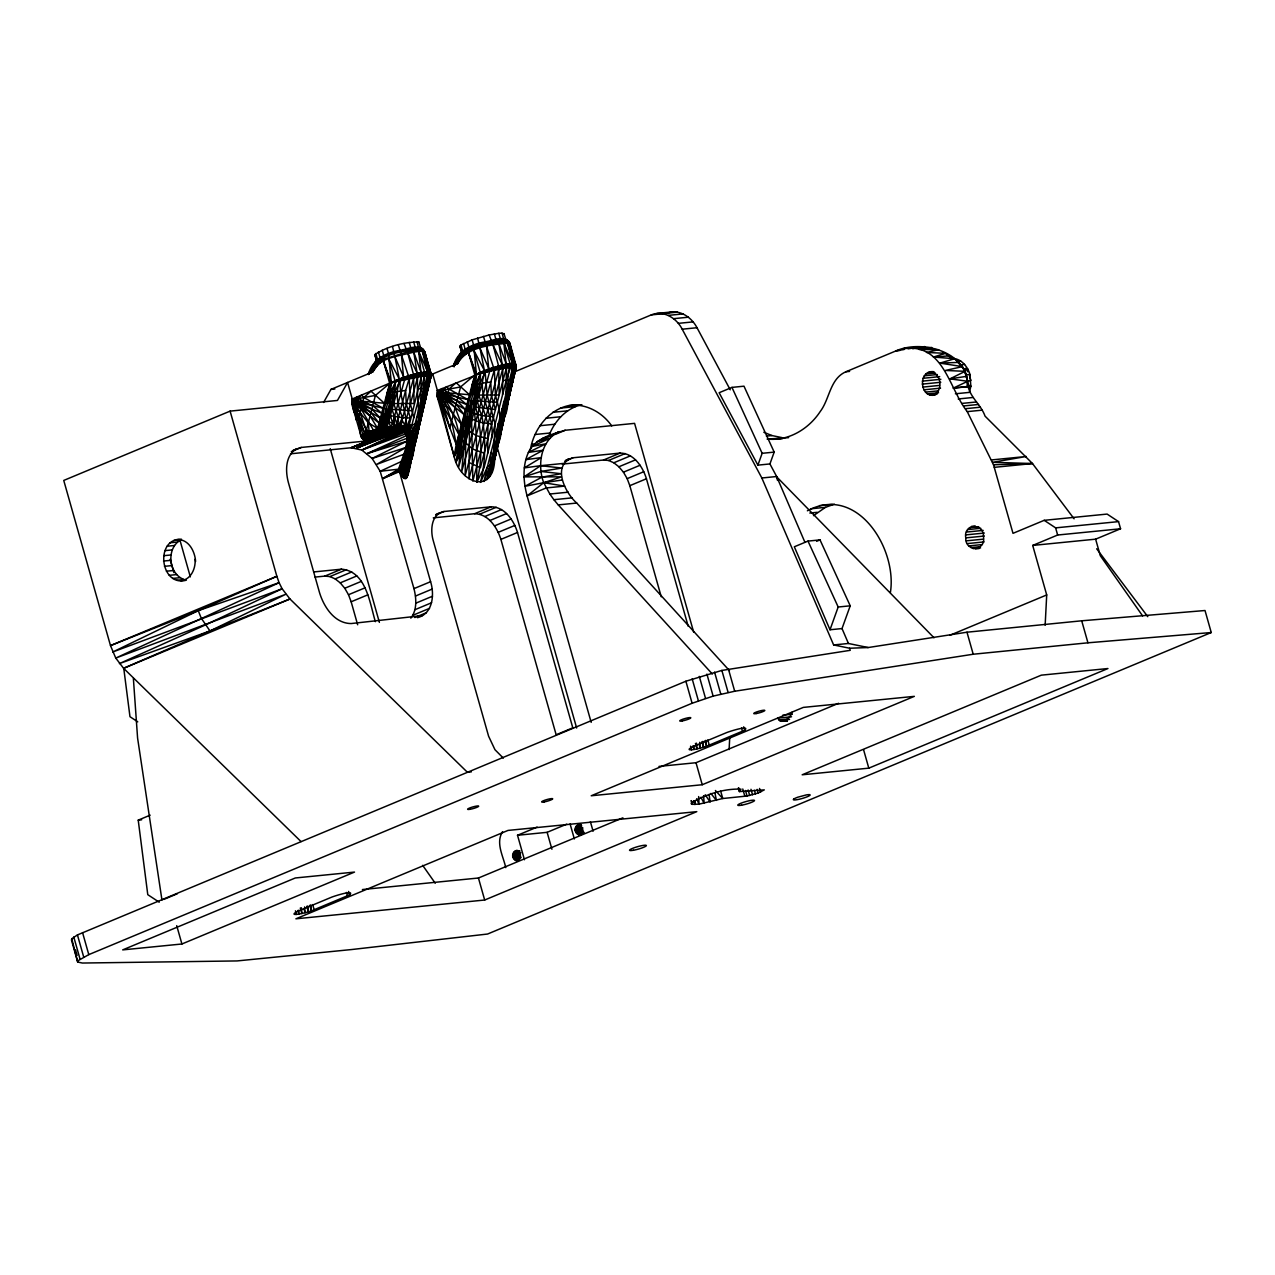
<?xml version="1.0" encoding="UTF-8"?>
<svg xmlns="http://www.w3.org/2000/svg" width="1275" height="1275" viewBox="0 0 1275 1275"><rect width="100%" height="100%" fill="white"/><g stroke="black" fill="none" stroke-linecap="round" stroke-linejoin="round"><path stroke-width="1.5" d="M293.25 450.155L301.282 447.445L365.861 441.023L395.489 430.376L402.438 430.615L406.327 433.675C408.861 445.995 401.96 457.645 398.692 469.152C410.391 499.386 410.932 445.198 415.777 441.134L430.711 376.97L430.982 373.416L424.989 352.553C421.037 342.274 407.394 349.414 399.856 350.354C385.544 352.84 372.38 359.486 368.268 374.468L376.747 360.952L374.77 354.641C387.393 346.354 403.713 342.082 418.806 341.971L419.236 342.768M515.196 364.252L509.06 341.827C490.875 342.911 467.017 345.222 457.821 363.534L432.719 373.989L437.389 390.501L437.086 396.19L454.219 456.721C459.637 483.145 493.839 495.353 494.684 459.112L516.311 366.371L510.127 344.091C506.159 333.811 492.517 340.951 484.978 341.875C470.682 344.362 457.518 351.023 453.39 366.005L454.139 366.881M427.555 390.198L412.431 455.494C414.327 446.76 417.355 434.329 408.414 428.384L421.387 376.205L431.093 374.165L407.171 476.882M469.758 405.769L468.929 478.778L499.194 368.204L492.995 344.84L489.138 334.974L472.132 339.867L460.992 344.983L459.892 346.178L461.885 352.474L460.163 355.677M375.854 353.446L377.416 358.944L368.363 374.276L375.806 364.634L383.042 359.454L407.394 351.932L421.802 349.908L423.922 350.29L424.511 351.661L430.982 373.416L430.536 375.201L431.093 374.165C420.415 369.925 405.976 377.288 395.489 381.735L383.392 426.041L381.034 427.89L364.905 433.612L358.355 420.256L356.315 420.017L355.183 412.096L358.02 398.629L361.622 395.075L363.821 397.561L383.042 408.191L383.01 427.762L361.51 437.484L351.964 404.669L352.251 398.979L347.581 382.468L337.445 400.446L230.106 411.124L63.75 480.436L110.495 645.612L115.754 658.075L123.595 668.307L301.043 841.58M459.892 346.178L461.885 352.474L453.39 366.005L456.052 364.315C466.793 346.896 491.002 344.537 509.649 343.182L515.658 366.084C508.693 360.458 489.488 369.415 480.611 373.272L475.607 384.221L458.076 448.864L454.219 456.721L440.305 403.633L443.158 390.15L446.744 386.612L448.959 389.082L468.164 399.728L468.307 411.156M505.346 410.534L516.136 367.885L506.51 367.726L480.611 373.272C475.24 387.042 475.83 402.103 481.759 415.538C485.902 437.197 485.839 460.849 480.516 482.396L487.305 467.096L513.347 365.048L503.29 341.604L500.326 338.799L498.764 333.301L489.138 334.974M487.735 453.183L487.927 423.81L478.906 395.282L480.611 373.272L437.389 390.501L437.978 391.983L469.503 394.756L456.099 382.707L448.959 389.082L443.493 411.777L438.504 393.146L466.841 404.685L457.884 397.242L448.035 392.875L442.058 388.556L439.524 390.819L438.329 398.533L438.074 396.429L458.857 434.456L456.992 446.425M491.449 438.568C496.198 415.554 474.858 394.804 485.153 372.188L502.223 367.296L516.024 366.451L516.008 364.921L479.193 372.985L502.318 364.793L512.423 363.391L516.104 364.953M407.474 469.838L407.602 474.651L413.227 449.39L407.442 475.846M509.649 363.534L508.725 364.427L509.713 367.327C504.278 381.687 514.478 415.012 498.19 423.459L495.433 449.804L491.321 473.041C495.991 449.916 504.645 425.723 497.33 402.262L473.105 400.733C476.898 427.667 476.866 454.904 476.754 482.237L484.022 467.797L506.303 380.093L510.877 366.323L503.832 342.975L506.51 367.726L505.633 407.697L504.023 419.427L492.437 468.642L492.66 465.343M409.243 342.385L410.789 347.9L413.753 352.139L417.706 376.81C415.825 398.326 422.28 420.017 415.777 441.134C412.144 455.239 415.905 434.504 410.662 431.221C395.903 421.324 375.822 430.95 361.51 437.484L365.861 441.023C379.456 436.114 409.402 417.053 413.546 442.568C414.455 451.286 413.307 467.335 401.306 461.502L380.189 471.272L413.961 588.62C416.383 598.278 417.276 609.848 410.837 618.168M411.108 460.737L431.014 376.364L425.754 374.786L425.723 372.683L424.511 371.997L403.777 377.225L352.251 398.979L352.856 400.462L384.365 403.235L370.977 391.17L363.821 397.561L358.355 420.256L360.65 435.381C375.201 428.288 392.525 423.571 408.414 428.384L411.889 425.101L424.575 375.806L430.87 373.384L429.34 372.045L424.511 371.997L417.1 375.758L391.282 382.803L379.121 427.986C382.739 440.847 396.732 425.436 405.052 430.886C417.212 443.525 407.618 462.458 406.805 477.695C414.933 448.242 422.455 417.164 379.807 429.755L362.785 439.253L379.536 429.181M502.589 394.708L502.828 368.332L498.876 343.66L495.927 339.421L494.365 333.923M186.373 580.173C160.108 587.584 154.45 538.193 181.464 539.213M176.683 580.268L184.094 579.519C168.204 573.877 165.925 547.517 181.146 539.771L173.735 540.504M195.075 559.263C195.872 568.395 190.979 579.727 180.827 580.731M512.582 855.971C520.471 836.958 523.148 873.917 512.582 855.971L520.487 855.174M574.977 829.977C582.866 810.964 585.544 847.923 574.977 829.977L582.866 829.18M935.675 394.788C919.642 399.633 917.267 369.399 933.969 371.726M1074.092 518.798L1032.479 463.542L985.065 416.16C981.208 405.195 970.897 398.055 968.108 386.628L967.151 386.787C969.653 352.235 922.654 339.102 896.245 350.784L845.867 371.774C829.834 378.834 829.802 398.963 820.239 411.506C808.796 428.99 788.444 441.357 767.12 439.062L788.619 437.644M965.781 537.875C963.055 523.515 984.22 522.511 983.471 536.887C986.197 551.246 965.032 552.25 965.781 537.875L984.284 536.042M591.186 722.383L527.101 495.911C523.308 481.743 522.288 466.108 528.392 452.434C535.006 438.425 551.581 434.265 565.176 430.265L634.583 423.364L693.648 632.081M401.306 461.502L401.099 465.295L406.518 466.443L409.881 465.248L413.323 447.19L412.303 438.807L409.036 432.592L405.88 430.297L401.195 429.436L384.524 432.719L381.034 427.89L380.38 418.12L371.854 409.132L357.542 400.86L356.57 398.884L375.424 395.425L389.688 383.377L383.329 360.889L383.759 355.677L382.197 350.179M467.319 341.7L468.881 347.214L468.451 352.426L474.81 374.914L460.562 386.963L441.708 390.421L442.68 392.397L456.976 400.669L465.502 409.642L458.618 467.112L482.205 383.185L490.795 381.958L494.381 370.053L505.522 364.921L502.318 364.793L492.995 344.84M890.364 592.668C897.568 548.664 857.007 483.91 807.378 510.797M466.841 416.543L461.662 471.702L489.807 371.089L501.936 365.638L498.015 365.861C491.114 371.137 483.241 370.818 476.404 374.34L454.219 456.721L456.195 444.385L474.81 374.914M413.227 449.39L407.793 473.981L400.589 473.615C399.665 459.956 411.267 447.27 406.327 433.675L402.278 430.807L395.489 430.376L351.262 447.748L290.525 453.804M729.109 749.541L729.698 738.161M1045.149 625.276L1046.711 594.947L1032.702 545.429L1057.644 535.022L1120.566 528.774L1118.542 521.618L1107.114 514.08L1044.193 520.327L1013.003 533.332L993.512 464.785L967.247 411.634C948.632 387.983 943.755 343.071 903.672 348.617L924.758 346.641L911.354 348.171L931.77 347.469L919.036 349.462L938.655 349.701L926.495 352.442L945.237 353.318L952.552 359.247L950.13 355.773L933.523 357.048L945.237 353.318L942.082 353.51M413.642 341.78L415.188 347.278L418.694 351.438L421.387 376.205C420.001 398.645 423.061 421.754 414.471 443.126L413.801 435.699C402.199 419.22 377.798 433.691 364.299 440.497C376.89 435.205 391.505 426.201 405.609 430.52C417.084 443.668 404.573 462.586 406.295 478.332C415.602 443.541 419.204 407.187 429.882 372.874L422.376 351.278L418.455 347.135L416.909 341.62M410.63 461.486C418.2 444.385 408.845 420.575 388.014 432.448L351.262 447.748L361.829 450.059L372.141 458.458L405.801 447.525L406.502 448.194L402.406 461.502L401.816 475.703C404.908 461.502 418.072 440.704 403.458 429.898C389.672 427.826 376.731 435.938 364.299 440.497M490.939 452.561L490.142 465.582L487.002 479.591L492.038 463.845L516.072 365.686C502.605 363.997 489.026 370.021 476.404 374.34C475.416 387.712 472.866 401.657 477.758 414.598C481.743 436.528 482.508 460.498 476.754 482.237M413.753 352.139L418.694 351.438L428.145 372.635L427.205 375.615L424.575 375.806L423.587 372.906L421.101 372.475L413.753 352.139C398.613 356.299 379.058 357.207 370.913 372.778L369.559 373.447L379.95 357.43L378.388 351.916M504.533 414.981L507.147 406.215L511.227 379.679L512.343 367.152L510.877 366.323L516.232 365.702L489.488 476.738L493.664 451.27L495.162 423.953L487.178 395.393L485.153 372.188L482.556 372.443M493.664 451.27C503.067 440.449 502.095 422.678 501.824 408.924L507.147 406.215L515.61 367.439L514.972 366.355L515.785 367.822L516.024 366.451L513.251 366.228L514.335 367.2L490.142 465.582L483.974 481.52L487.305 467.096L492.038 463.845L494.684 459.112L503.354 420.67L503.641 401.657L508.709 399.601L515.02 366.068L506.924 341.445L503.593 338.656L502.031 333.157L498.764 333.301M418.503 410.12L423.571 408.064L429.197 375.663L428.113 374.691L430.902 374.914C431.763 375.057 420.591 373.224 417.706 376.81L404.669 425.117L399.378 426.758L397.832 426.44L398.438 417.292L393.768 403.761L395.489 381.735L424.575 375.806L420.463 421.292L417.307 423.938L408.446 425.26L406.343 427.46C391.043 427.316 375.248 430.089 362.116 438.425L379.312 428.591L399.378 426.758L410.088 429.547L414.407 439.301L430.934 374.149C417.467 372.459 403.904 378.484 391.282 382.803C390.246 397.338 387.09 413.148 394.405 426.631L397.832 426.44L400.685 424.703L414.056 376.683L407.857 353.318L404 343.437M405.96 462.427L404.43 478.46C407.331 463.032 421.451 439.524 404.526 428.735C390.022 427.3 375.519 432.783 362.785 439.253M381.034 427.89L390.469 392.7L395.489 381.735L391.282 382.803L383.329 360.889L380.157 362.753C375.169 353.462 414.885 347.852 421.818 348.25L424.4 351.183M480.611 373.272L476.404 374.34L468.451 352.426L465.295 354.291C460.291 344.999 500.023 339.389 506.956 339.787L507.386 340.632M387.552 403.474L390.74 382.946L383.329 360.889M472.69 394.995L475.862 374.483L468.451 352.426M406.295 478.332C405.832 462.666 419.077 440.417 403.904 429.468C389.783 427.444 376.093 434.6 363.518 439.955C376.284 430.775 392.875 426.44 408.414 428.384M352.856 400.462L353.303 399.489L360.172 412.686L367.025 432.735L379.121 427.986M437.978 391.983L438.441 391.011L438.648 392.047C449.087 407.442 453.071 426.328 456.195 444.385L437.166 394.772M505.697 411.713L503.928 414.726L500.007 416.192M468.515 417.578L465.694 443.716L465.152 475.639L490.795 381.958L491.369 395.33L495.449 409.53L473.535 406.884M404.701 432.257L361.829 450.059L402.278 430.807L405.275 427.492L403.872 426.822C389.512 426.535 377.4 434.791 365.08 440.847C378.324 436.209 391.967 423.523 406.948 429.245C420.591 442.202 408.127 463.207 404.844 478.635C405.45 463.829 413.243 447.78 406.327 433.675L361.829 450.059L404.095 431.364L407.49 437.261L406.932 441.214L372.141 458.458L380.189 471.272L398.692 469.152L406.948 470.363L408.829 469.519L412.303 447.844L410.422 436.672L405.338 430.711L395.489 430.376L395.919 426.87L392.27 427.603L384.476 429.675L363.518 439.955M485.153 372.188L479.894 383.536L460.801 453.597L456.099 462.06L459.351 451.27L464.18 414.614L456.083 404.095L440.257 390.692L437.707 391.154L437.245 393.353M385.751 403.346L387.026 393.306L390.74 382.946M409.466 463.813L408.749 469.423L411.283 459.908M470.873 394.868L472.164 384.843L475.862 374.483M355.119 399.155L370.961 412.558L379.042 423.077L353.239 402.709L353.048 408.494L355.119 399.155L352.585 399.617L352.107 401.816M356.57 398.884L354.131 412.335L355.183 412.096L353.669 399.426L352.251 398.979L354.402 399.282L356.936 397.019L362.913 401.338L372.746 405.705L381.703 413.148L353.382 401.609L362.785 434.488L361.032 436.464L369.862 432.257C374.372 445.007 387.488 427.428 395.856 428.862C403.808 422.886 422.041 439.62 407.665 439.843L407.984 448.465L400.589 473.615L399.808 469.184L401.099 465.295L398.692 469.152L382.819 478.571L399.457 471.638L398.963 469.981L382.819 478.571L399.218 470.81M437.931 397.513L438.361 394.23L464.18 414.614M440.305 403.633L438.807 390.947L437.389 390.501L439.524 390.819L455.191 407.522L461.518 424.527L456.099 462.06M405.976 478.539L406.534 474.443L405.641 478.667M417.451 617.69C432.958 613.785 434.648 594.548 430.599 581.703L399.457 471.638M440.257 390.692L438.712 399.553L438.217 395.33L461.518 424.527M402.438 430.615C397.338 431.396 405.482 426.695 401.019 426.488L402.533 417.722C397.88 405.944 394.613 392.843 400.031 380.651L423.714 374.675M493.425 460.211L492.787 463.702L494.636 456.609M415.777 441.134L416.128 439.253L413.706 447.7M406.582 435.588L367.152 453.581L406.932 441.214L407.331 443.907L405.801 447.525L376.571 464.451L403.808 454.314C413.961 459.813 415.618 445.358 413.196 438.186C406.486 420.782 385.703 431.109 374.372 437.405M437.086 396.19L439.508 401.593L441.708 390.421M492.437 468.642L495.561 453.071M530.161 451.334C533.285 427.539 552.362 404.048 577.973 404.765M414.471 443.126L417.1 430.201L416.702 417.387L422.009 414.678L427.205 375.615L413.068 431.938L413.801 435.699L415.554 431.093L414.885 424.655L412.463 432.384L413.148 434.791L407.49 437.261L408.653 448.513L401.529 473.997M849.644 648.242L850.234 650.33L721.873 670.427L685.886 681.232L77.44 934.926L71.751 938.735L71.464 940.01L77.695 962.035L82.333 963.039L237.054 960.936L351.788 949.524L487.576 934.033L1211.25 632.528L1205.018 610.518L1081.71 620.798L966.976 632.209L868.195 647.541L849.644 648.242L833.627 644.943L761.844 477.998L682.205 329.205C676.69 318.208 663.494 309.809 651.254 314.909L514.574 371.854M77.695 962.035L71.751 938.735M413.626 447.652L416.017 437.229L414.742 441.007M416.415 435.492L418.009 428.559M419.092 426.535L419.507 422.041M420.208 418.997L425.133 401.45L430.488 375.918L429.834 374.834L431.141 375.743L427.715 386.963M425.213 397.306L426.806 390.357M496.756 447.86L501.155 428.767L500.916 432.655L497.17 436.943M501.553 427.029L503.545 418.343M504.294 415.092L504.996 412.048M506.749 404.462L507.434 401.418M508.135 398.39L516.279 367.28L515.785 368.013M495.338 456.227L513.156 379.663L502.972 380.444L480.436 467.686L469.104 462.538M371.089 434.727L382.022 429.5L390.756 426.982L392.62 423.061L404.669 379.567L403.633 377.814L401.434 354.896L398.294 344.84M479.257 373.161L484.42 370.483L485.871 371.519L489.807 371.089L488.771 369.336L486.572 346.433L483.432 336.377M969.494 387.632L970.163 384.795L970.849 386.421L969.494 392.078M407.187 474.316C408.765 460.132 418.168 441.389 406.406 429.834L398.597 429.356M410.932 461.136L412.861 453.422L412.271 454.171M408.622 455.334L402.502 476.659C398.82 461.183 418.041 441.819 402.98 430.265C389.576 428.209 377.304 436.943 365.08 440.847M375.424 395.425L366.499 429.691L364.905 433.612L361.032 436.464M460.562 386.963L449.836 428.081L440.608 396.015L438.584 392.588L468.164 399.728M398.916 428.639C399.617 422.232 375.79 434.568 372.651 436.48M389.688 383.377L377.623 428.384C378.388 432.448 383.01 436.417 386.723 432.512C421.419 415.491 411.156 460.243 404.032 478.205L405.115 462.299L407.888 455.334M388.014 432.448L386.245 432.177L383.01 427.762L385.209 427.029L394.772 391.999L400.031 380.651L397.099 380.205L391.282 382.803L388.556 353.828L387.01 348.33M462.395 455.812L459.351 451.27L477.695 383.887L479.894 383.536M502.972 380.444L506.51 367.726L508.821 366.531M425.42 397.242L427.46 390.15M416.527 435.444L418.582 428.32M501.665 426.982L504.215 418.072M508.311 344.059L509.538 342.704L508.135 340.664C488.739 341.684 463.733 345.095 454.697 364.985L465.088 348.952L463.526 343.453M512.343 380.157L515.753 367.28M400.892 469.582C403.968 457.821 413.387 445.676 407.57 433.325C406.454 429.069 382.564 428.336 405.609 430.52C410.853 427.205 400.127 423.029 402.533 417.722L388.397 415.347L387.983 409.195L412.207 410.725L413.738 417.802M969.51 375.854L969.956 374.483C967.629 366.244 960.824 358.163 951.612 358.355M381.767 428.974L386.963 427.396L397.067 391.648L405.657 390.421L409.243 378.532L420.383 373.4L417.18 373.256L407.857 353.318M496.533 446.202L498.35 440.911M418.822 425.085L421.611 412.925M548.744 436.289C554.115 421.515 566.068 408.08 581.878 404.685M757.892 465.136L762.147 453.31L731.962 387.393L719.132 392.732L757.892 465.136L769.925 463.941L774.18 452.115L743.978 386.182L731.962 387.393M830.009 629.77L838.185 607.012L807.999 541.094L794.325 546.784L830.009 629.77L842.026 628.559L850.218 605.816L820.016 539.899L807.999 541.094M410.088 429.547L411.889 425.101L412.463 432.384L418.232 429.133M404.685 454.681C408.701 447.748 411.937 431.396 400.414 430.185M371.838 435.699L384.253 429.213L394.405 426.631L396.621 424.001L405.657 390.421L406.247 403.793L410.327 417.993L406.343 427.46C406.55 411.618 399.569 396.828 400.031 380.651M369.559 373.447C377.591 352.936 403.968 350.593 423.013 349.127L422.28 351.31L418.694 351.438L424.511 371.997M454.697 364.985C457.757 358.976 461.199 351.677 468.18 349.621C466.012 349.653 449.836 366.403 457.821 363.534C459.351 358.259 462.809 352.904 468.18 350.992L461.136 356.633L456.052 364.315L458.06 359.917L464.18 352.474M688.181 626.232L646.441 478.762C642.759 466.889 633.946 453.231 620.16 453.087L572.969 457.773C551.214 464.642 564.921 492.803 576.746 503.051L729.507 670.714M403.872 426.822L404.669 425.117M402.406 461.502L405.609 454.968L407.331 443.907C423.141 445.214 406.088 421.483 395.776 429.388M792.142 712.151C790.787 717.713 781.782 725.73 777.734 718.144L791.552 716.773M502.557 831.667C495.401 843.014 503.322 856.194 505.745 867.622M370.387 372.443L375.567 363.742L383.042 358.1C380.874 358.116 364.714 374.866 372.698 371.997L379.456 362.419L383.042 359.454L376.013 365.096L370.913 372.778L375.663 364.172L383.042 358.1M455.51 363.981L460.705 355.279L468.18 349.621M370.722 372.141L376.747 360.952L374.77 354.641M376.332 360.156L368.268 374.468L377.416 358.944L379.026 359.757L371.057 369.288C373.973 364.985 374.547 362.275 377.368 365.399L380.157 362.753M461.454 351.677L453.39 366.005L462.554 350.482L460.992 344.983M323.579 402.47L330.942 389.401L372.698 371.997L379.137 361.415M429.037 380.54L432.719 373.989M459.414 355.916L462.554 350.482L464.148 351.294L456.195 360.825L463.399 351.581L468.435 348.426L465.088 348.952M368.363 374.276L372.635 367.28L378.994 360.188M368.634 374.021L372.651 366.913L373.495 369.304L377.368 365.399M453.773 365.558C456.546 361.558 458.936 352.075 462.506 356.936L465.295 354.291M373.177 368.842L379.042 360.937M462.506 356.936C453.533 366.515 461.136 354.96 464.275 352.952M430.663 376.476L431.141 375.743L428.257 388.222L417.833 388.907M372.651 367.535L378.994 360.474M458.315 360.379L457.789 359.072L464.132 352.012M376.268 365.59L379.281 361.909M461.391 357.112L464.403 353.446M413.993 446.489L411.203 448.242L406.502 448.194M421.117 350.354L422.264 349.095L420.368 347.469M423.762 353.908L424.511 351.661L422.376 351.278L427.284 371.854L425.723 372.683M508.9 345.429L510.127 344.091M374.292 364.395L383.313 356.888L379.95 357.43M464.116 351.709L457.757 358.817L453.502 365.798L457.789 359.072M813.514 515.658L825.483 507.322L834.312 504.167M433.293 517.841L474.587 513.729C488.373 513.889 497.186 527.547 500.884 539.405L556.155 734.767L572.794 727.834L517.523 532.472C513.825 520.614 505.012 506.956 491.226 506.797L444.035 511.498C431.014 513.937 430.201 530.559 433.309 540.855L488.596 736.217L494.971 749.716L503.322 758.115M77.966 960.744L88.788 954.624L692.102 703.258L713.123 696.118L734.703 691.241L973.207 654.234L1087.942 642.807L1211.25 632.528M562.163 480.006L543.708 482.699L527.101 495.911L546.194 487.943L564.697 486.11L543.708 482.699L524.965 486.285L541.907 477.153L561.223 473.742L540.871 471.431L524.009 476.866L561.478 476.85L543.708 482.699C537.094 465.2 540.727 439.955 559.374 431.588L550.083 436.385M395.489 381.735L394.134 381.623L399.282 378.946C404.287 381.767 411.522 376.205 416.797 374.117L408.351 375.663L397.418 380.906M508.821 365.319L498.748 369.128L493.489 367.2L485.791 371.36M296.565 448.768C285.074 455.557 285.329 471.288 288.421 482.683L319.563 592.748C323.93 606.98 334.56 623.443 351.119 623.555L422.439 615.602M380.205 423.953L388.285 427.715L390.214 431.747L351.262 447.748L392.764 430.918L398.23 429.914M430.536 374.563L430.982 373.416M409.036 432.592L410.932 430.918L412.463 432.384M524.009 476.866L540.616 465.694L564.044 463.367M361.51 437.484L369.862 432.257L366.499 429.691L352.936 404.892L353.191 407.012L354.402 399.282L370.069 415.985L377.623 428.384L368.284 422.838L353.079 403.793L353.589 410.422L354.386 410.056L353.239 402.709M349.557 894.891C355.884 889.058 332.887 896.452 330.767 897.536L297.489 911.386C284.468 918.303 311.993 911.561 314.144 909.728L349.557 894.891L348.585 891.448M744.68 730.272C751.007 724.439 728.009 731.834 725.873 732.918L692.612 746.768C679.575 753.684 707.099 746.943 709.267 745.11L744.68 730.272L743.692 726.83M405.052 430.886C416.989 442.999 401.035 461.598 403.235 477.519L411.57 443.62L409.976 436.831L407.952 433.165L406.327 433.675M510.845 364.22L512.423 363.391L507.498 342.816M413.658 374.85L404.127 379.073M498.78 366.387L489.249 370.611M412.207 410.725L410.295 403.665L409.243 378.532L407.506 378.213L407.012 376.715L403.777 377.225L394.23 381.847M497.33 402.262L495.433 395.186L494.381 370.053L492.644 369.734L492.134 368.252L488.899 368.746L479.352 373.384M370.101 432.878L377.814 429.006M968.108 386.628L967.773 381.257L949.939 378.866L965.127 371.328L962.45 366.626L954.672 358.753L933.523 357.048M230.106 411.124L276.85 576.3L198.263 610.661L112.742 652.003L282.126 588.763L289.967 598.995L467.399 772.268L471.352 771.869M209.977 630.95L285.791 594.278L115.754 658.075L279.098 582.691L276.85 576.3L110.495 645.612L198.263 610.661L279.098 582.691L282.126 588.763L205.195 625.037L119.42 663.59L209.977 630.95L289.967 598.995L123.595 668.307L209.977 630.95L201.227 618.152L198.263 610.661M954.672 358.753L939.898 363.104L962.45 366.626L945.428 370.451L965.127 371.328L966.259 374.85L969.956 374.483L970.849 386.421L953.302 388.094L967.773 381.257L964.075 369.383L956.983 361.319L960.681 360.952M365.861 441.023L381.48 433.787L392.7 430.169L392.19 427.237L390.756 426.982L388.811 421.913L388.397 415.347M566.227 460.163L569.527 458.649L565.988 460.148M738.942 788.077L739.404 791.584L741.014 789.161C724.12 788.396 706.382 794.341 691.64 802.517L691.146 803.648L692.277 804.334L699.003 804.158L722.766 798.517L747.054 796.014L758.179 793.034L764.299 789.878L739.404 791.584L738.368 787.918M402.278 430.807L356.442 448.099L394.692 430.647M400.669 379.838L410.359 375.743L410.837 377.4L413.626 377.591L423.698 373.782M400.685 430.408L356.442 448.099L396.844 430.344M430.583 372.571L425.786 374.468M515.706 364.108L510.908 366.005M379.01 435.843L395.824 429.133M356.442 448.099L398.868 430.265M291.306 451.605L301.282 447.445M555.199 434.424L565.176 430.265M436.178 514.287L439.508 512.901M435.715 514.957L444.035 511.498M564.65 461.247L572.969 457.773M315.037 577.081L324.854 576.109L341.493 569.176C366.355 571.248 369.766 603.314 375.376 621.674M474.587 513.729L491.226 506.797M562.227 464.116L603.521 460.02L620.16 453.087M324.854 576.109L329.922 576.571L346.545 569.638M479.639 514.192L496.278 507.259M603.521 460.02L608.573 460.466L625.212 453.549M329.922 576.571L335.15 578.882L351.788 571.949M484.882 516.502L501.521 509.57M608.573 460.466L613.817 462.777L630.456 455.844M335.15 578.882L340.234 582.866L356.857 575.933M489.951 520.487L506.589 513.554M613.817 462.777L618.885 466.777L635.524 459.845M340.234 582.866L344.776 588.269L361.415 581.336M494.509 525.89L511.148 518.957M618.885 466.777L623.443 472.18L640.082 465.248M344.776 588.269L348.505 594.724L365.144 587.791M498.238 532.344L514.877 525.412M623.443 472.18L627.173 478.635L643.795 471.702M357.653 624.766L351.151 601.784L367.79 594.851M500.884 539.405L517.523 532.472M661.247 596.78L629.818 485.679L646.441 478.762M413.961 588.62L430.599 581.703M415.491 596.031L432.129 589.098M415.825 603.171L432.448 596.238M414.949 609.689L431.588 602.756M412.909 615.267L429.547 608.334M414.805 617.546L426.44 612.701M159.216 902.206L147.773 894.668L138.226 820.144L150.179 815.155M816.606 541.317L820.016 539.899M163.678 899.465L177.352 893.759M1032.702 545.429L1095.623 539.166L1120.566 528.774M181.911 943.994L354.514 872.084L295.29 877.981L122.687 949.891L181.911 943.994L176.715 925.65M949.859 635.301L1046.711 594.947M524.439 859.748L517.523 835.268L537.126 827.108M659 766.403L696.007 762.721L838.631 703.29M517.523 835.268L547.134 832.32L566.738 824.16M362.419 889.552L478.444 878.013L622.901 817.833M702.238 784.731L914.35 696.357L803.314 707.402L591.202 795.775L702.238 784.731L696.007 762.721M484.675 900.023L696.788 811.649L508.008 830.423L295.896 918.813L484.675 900.023L478.444 878.013M868.801 768.156L1107.943 668.53L1041.324 675.16L802.166 774.786L868.801 768.156L863.605 749.812M373.511 437.054L385.512 431.348L399.091 428.081M380.667 435.173L389.656 431.173L398.485 429.563M425.802 373.575L429.34 372.045L424.511 351.661M510.94 365.112L514.462 363.582L509.649 343.182M367.152 453.581L406.996 438.281M967.151 386.787L968.06 386.437L966.259 374.85M403.633 377.814L394.134 381.623M488.771 369.336L476.404 374.34L473.694 345.366L472.132 339.867M499.194 368.204L508.725 364.427L506.239 364.012L498.876 343.66M912.741 348.792L917.809 347.262L908.007 348.856M667.925 312.949C679.718 308.901 691.735 317.491 697.011 327.723L730.24 389.799M508.837 366.212L502.828 368.332L472.834 481.01L471.224 400.382M546.991 437.564L542.353 438.664L554.147 434.329L536.823 441.772L549.621 438.441L532.121 446.409L545.923 443.78L528.392 452.434L543.134 450.218L525.746 459.669L541.349 457.582L524.28 467.893L540.616 465.694L561.924 468.053L540.871 471.431M931.977 395.154C943.707 393.29 941.97 372.443 930.256 372.093M389.975 431.683L392.461 431.125M414.056 376.683L423.682 374.993M387.026 393.306L388.524 393.035M472.164 384.843L473.662 384.572M420.32 402.852L425.005 401.099M505.458 394.373L509.888 393.322L509.538 392.302M904.087 349.509L896.245 350.784L899.959 350.418M394.772 391.999L392.557 392.349L392.126 409.801L397.832 426.44L402.533 417.722L410.327 417.993M949.939 378.866L966.864 376.3M789.56 719.371L779.694 720.598L787.185 719.977M953.302 388.094L968.06 386.437M787.137 720.662L781.495 721.299L787.201 720.758M656.848 313.443L671.654 311.961M662.633 313.602L677.439 312.12M651.254 314.909L662.347 313.793M668.307 315.371L683.113 313.905M673.63 318.67L688.436 317.204M678.332 323.356L693.138 321.89M682.205 329.205L697.011 327.723M330.942 389.401L334.863 389.002M845.867 371.774L849.58 371.407M960.92 364.777L964.617 364.411M568.714 405.689L580.89 404.844M560.506 408.08L575.312 406.598M928.009 372.619L933.555 372.061M964.075 369.383L967.789 369.017L967.868 371.758L965.494 368.284M925.953 373.894L935.212 372.969M552.824 412.303L567.63 410.837M924.263 375.822L937.221 374.531M923.036 378.293L939.691 376.635M545.891 418.248L560.697 416.766M922.351 381.129L940.87 379.281M922.271 384.126L940.791 382.277M922.797 387.09L939.452 385.433M539.931 425.723L554.737 424.24M923.881 389.815L940.552 388.158M925.475 392.126L938.432 390.835M927.435 393.863L938.543 392.748M929.65 394.883L937.061 394.15M535.117 434.488L549.923 433.022M955.389 393.784L970.195 392.317M958.21 398.963L973.016 397.481M531.579 444.306L535.293 443.939M961.669 403.442L976.475 401.976M963.741 405.944L978.531 404.462M965.605 408.669L980.395 407.203M967.247 411.634L982.053 410.168M766.371 436.114L771.917 435.556L781.926 437.596M777.16 439.126L782.707 438.584M762.147 453.31L774.18 452.115M543.708 482.699L549.844 494.015L568.347 492.182M761.844 477.998L776.65 476.515L804.78 541.955M549.844 494.015L553.876 499.688L572.379 497.84M991.472 459.94L1026.263 456.482L992.556 462.315L1032.479 463.542L994.325 467.335M170.085 542.783L177.48 542.05M553.876 499.688L558.243 504.9L576.746 503.051M167.057 546.226L174.468 545.493M164.873 550.641L172.268 549.908M163.662 555.693L171.057 554.96M163.519 561.048L170.914 560.315M164.443 566.339L171.854 565.606M819.506 505.633L832.448 504.358M166.388 571.216L173.798 570.483M810.677 508.805L825.483 507.322M169.224 575.328L176.619 574.595M809.832 513.044L817.227 512.311M172.731 578.42L180.126 577.687M313.969 571.917L341.493 569.176M971.518 526.368L975.216 526.001M969.462 527.643L978.722 526.718M967.773 529.587L980.73 528.296M966.546 532.042L983.2 530.4M965.86 534.878L984.364 533.046M1044.193 520.327L1055.62 527.866L1118.542 521.618M966.307 540.839L982.961 539.197M967.39 543.58L984.061 541.923M968.984 545.891L981.941 544.6M970.944 547.613L980.204 546.688M973.16 548.648L980.571 547.915M975.487 548.903L979.184 548.537M838.185 607.012L850.218 605.816M833.627 644.943L848.433 643.477L868.195 647.541M782.786 715.179L792.349 714.223M778.929 719.961L788.428 719.004M780.555 721.044L786.372 720.471M138.226 820.144L141.653 819.793M577.4 825.084L581.352 824.686M576.539 825.626L580.476 825.228M575.806 826.455L581.735 825.865M575.296 827.491L581.209 826.901M575.009 828.702L582.898 827.905M575.184 831.236L583.089 830.455M575.663 832.4L583.552 831.603M576.332 833.372L584.221 832.591M577.161 834.105L581.113 833.722M578.101 834.551L582.053 834.153M515.02 851.078L518.973 850.68M514.144 851.62L520.072 851.031M513.427 852.433L519.355 851.843M512.901 853.485L520.806 852.704M512.614 854.696L520.519 853.899M512.805 857.23L520.694 856.433M513.267 858.394L521.172 857.597M513.937 859.366L519.865 858.776M514.781 860.099L518.718 859.717M515.722 860.545L519.674 860.147M939.898 363.104L958.864 362.387M993.512 464.785L1032.479 463.542M493.584 416.797L481.759 415.538L471.941 412.717M474.635 395.107L499.21 394.979L498.748 369.128M389.512 403.585L414.072 403.458L413.626 377.591M491.704 424.065L479.942 422.248L470.348 418.567M402.167 427.874L407.394 428.671L410.932 430.918L407.586 428.368M177.767 539.58C189.035 539.516 194.932 551.629 195.601 561.446M487.943 438.6L476.34 435.683L465.471 428.798M577.192 405.211C591.138 406.311 603.808 414.582 611.729 425.914M502.031 333.157L504.358 334.289M484.197 453.135L472.722 449.103L462.411 440.034M383.042 408.191L353.446 401.067L364.905 433.612M392.62 423.061L386.803 421.196L386.086 408.861M763.821 432.257L771.917 435.556M438.441 393.688L465.502 409.642M353.303 402.151L380.38 418.12M137.748 721.841L129.97 716.693L123.675 667.67M404.478 431.205L409.052 437.086L410.454 443.907M967.773 381.257L971.008 380.412L969.765 377.336M934.017 637.787L776.443 476.595L777.527 480.42M715.403 790.5L722.766 798.517L720.694 791.185M558.243 504.9L712.342 674.029M710.86 793.433L716.454 800.397L714.924 792.907M1096.675 548.792L1147.787 616.67M1142.591 615.873L1100.293 555.677L1095.623 539.166M353.669 399.426L361.096 408.908L373.4 430.121M422.662 865.343L435.253 883.24M705.25 794.771L710.111 802.039L709.123 794.437M700.899 797.289L704.167 803.314L703.593 795.68M769.925 463.941L776.65 476.515M505.506 339.007L505.92 339.803L503.944 333.492M458.076 448.864L459.351 451.27M438.807 390.947C448.72 403.665 456.514 418.025 458.857 434.456M477.631 338.05L480.037 348.298L488.899 368.746M392.493 346.513L394.915 356.777L403.777 377.225M696.66 798.74L699.003 804.158L698.636 796.572M842.026 628.559L848.433 643.477M358.355 420.256L352.043 403.235M627.173 478.635L629.818 485.679M348.505 594.724L351.151 601.784M693.712 800.827L694.955 804.493L694.748 800.78M486.572 346.433L493.489 367.2M401.434 354.896L408.351 375.663M513.203 358.578L515.052 364.204M424.989 357.653L426.838 363.295M691.13 800.62L692.277 804.334L691.48 800.684M704.979 740.663L706.557 746.162L705.872 740.313M480.197 372.332L473.87 350.354L484.42 370.483L480.037 348.298M395.075 380.795L388.732 358.817L399.282 378.946L394.915 356.777M309.857 905.282L311.451 910.764L310.765 904.931M701.887 741.683L703.465 747.182L702.908 741.349M699.162 744.457L700.198 748.122L699.72 742.305M306.781 906.302L308.359 911.8L307.801 905.967M304.04 909.075L305.092 912.741L304.598 906.923M695.433 743.405L696.995 748.903L696.485 743.15M300.31 908.023L301.888 913.522L301.378 907.768M1055.62 527.866L1057.644 535.022M1081.71 620.798L1087.942 642.807M966.976 632.209L973.207 654.234M728.471 669.232L734.703 691.241M759.549 788.444L760.585 792.126M741.556 727.818L742.528 731.26M757.143 789.368L758.179 793.034M721.873 670.427L728.105 692.437M754.386 790.277L755.422 793.942M750.975 789.289L752.537 794.787M714.558 672.084L720.789 694.094M748.122 789.99L749.668 795.488M745.508 790.5L747.054 796.014M742.783 788.986L744.855 796.317M706.908 674.092L713.123 696.118M699.306 676.387L705.537 698.397M692.166 678.81L698.397 700.82M707.8 739.962L709.267 745.11M685.886 681.232L692.102 703.258M693.01 745.827L694.046 749.493L693.664 745.7M690.54 746.178L691.576 749.843M496.692 445.453L576.651 728.025M590.389 821.706L593.098 831.236M570.084 823.889L574.356 838.95M418.806 341.971L420.798 348.266M547.134 832.32L551.932 849.262M330.225 448.657L379.392 622.391M346.449 892.436L347.422 895.879M312.694 904.581L314.144 909.728M297.904 910.446L298.94 914.111L298.541 910.318M295.433 910.796L296.469 914.462M180.094 540.68L190.342 576.89M170.149 559.311L173.926 572.65M82.556 932.599L88.788 954.624M77.44 934.926L83.672 956.935M73.775 936.997L80.006 959.007M75.544 949.971L77.106 955.469M424.989 352.553L429.611 370.882M438.361 394.23L439.508 401.593M400.685 424.703L401.019 426.488M694.333 800.796L694.955 804.493M161.973 900.166L137.588 738.082L133.381 678.491M368.284 422.838L369.16 431.858M384.636 414.248L385.209 427.029M386.803 421.196L386.963 427.396M394.358 416.654L394.405 426.631M793.751 799.074L793.337 799.537A8.67 1.259 -15.8 0 0 805.418 797.449A8.67 1.259 -15.8 0 0 806.262 794.931L797.927 797.162A8.67 1.259 -15.8 0 0 793.751 799.074M787.392 720.773L783.567 721.188L787.344 720.821M633.42 850.25A8.67 1.259 -15.8 0 0 646.361 845.644A8.67 1.259 -15.8 0 0 634.265 847.732A8.67 1.259 -15.8 0 0 633.42 850.25M741.556 805.194A8.67 1.259 -15.8 0 0 754.497 800.588A8.67 1.259 -15.8 0 0 742.401 802.692A8.67 1.259 -15.8 0 0 741.556 805.194M756.234 713.554A5.785 0.845 -15.8 0 0 764.841 710.478A5.785 0.845 -15.8 0 0 756.792 711.88A5.785 0.845 -15.8 0 0 756.234 713.554M682.205 720.917A5.785 0.845 -15.8 0 0 690.827 717.841A5.785 0.845 -15.8 0 0 682.762 719.243A5.785 0.845 -15.8 0 0 682.205 720.917M544.122 801.927A5.785 0.845 -15.8 0 0 552.728 798.851A5.785 0.845 -15.8 0 0 544.68 800.254A5.785 0.845 -15.8 0 0 544.122 801.927M470.092 809.29A5.785 0.845 -15.8 0 0 478.699 806.214A5.785 0.845 -15.8 0 0 470.65 807.617A5.785 0.845 -15.8 0 0 470.092 809.29"/></g></svg>
